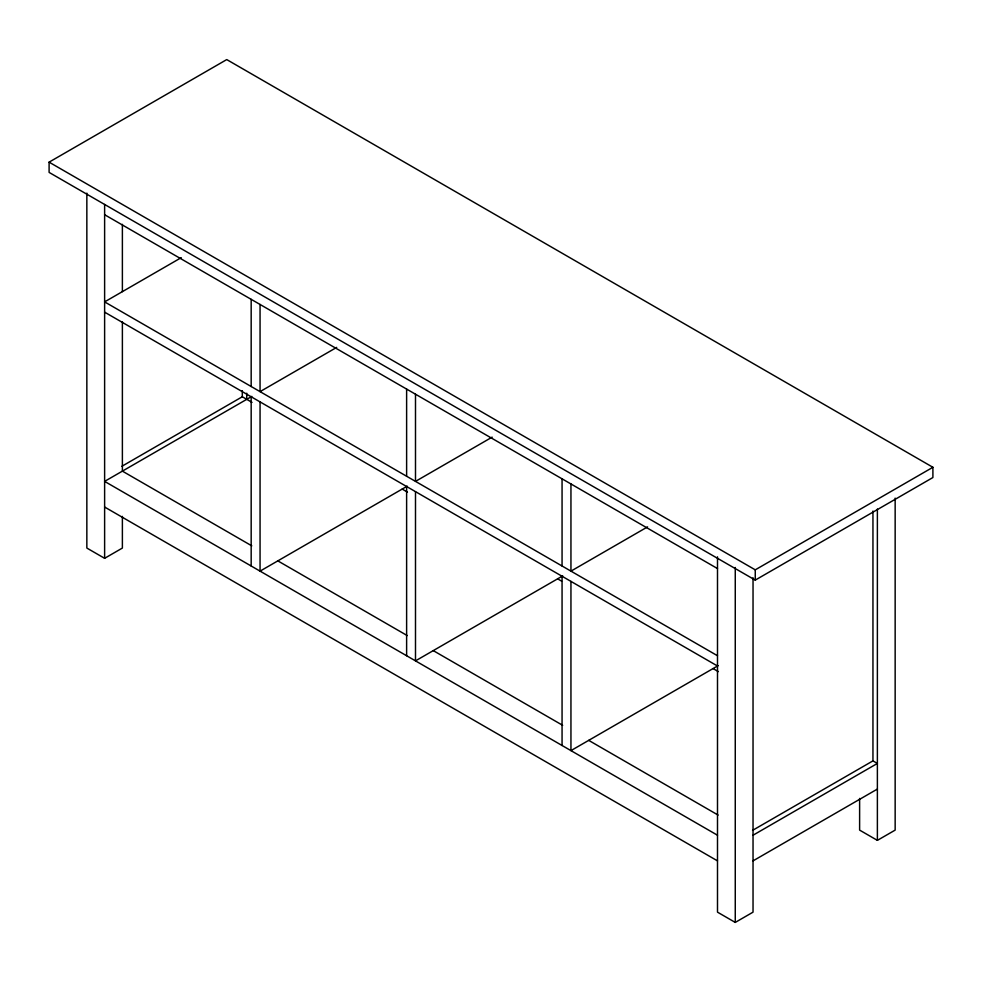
<?xml version="1.0" encoding="UTF-8"?>
<svg xmlns="http://www.w3.org/2000/svg" width="982" height="982" viewBox="0 0 982 982"><rect width="100%" height="100%" fill="white"/><g stroke="black" fill="none" stroke-linecap="round" stroke-linejoin="round"><path stroke-width="1.47" d="M49.1 162.153L226.744 59.583L932.9 467.285L932.9 477.534L755.256 580.104L49.1 172.402L49.1 162.153L755.256 569.842L932.9 467.285M181.253 257.652L104.62 301.891L717.498 655.743M121.903 466.278L242.296 396.765L252.018 402.387M251.809 396.409L104.62 481.389L717.498 835.228M336.691 347.395L260.058 391.634L260.058 304.457M86.846 193.123L86.846 548.054L104.62 558.316L122.382 548.054L122.382 516.385M407.248 486.151L260.058 571.131L260.058 401.896M492.142 437.137L415.496 481.389L415.496 394.199M562.698 575.894L415.496 660.874L415.496 491.638M647.58 526.88L570.947 571.131L570.947 483.942M718.137 665.636L570.947 750.616L570.947 581.381M752.556 830.379L872.949 760.878L877.38 763.444L753.034 835.228M753.034 860.87L877.38 789.074M717.498 556.843L717.498 912.155L735.26 922.417L753.034 912.155L753.034 577.76M859.618 798.427L859.618 830.109L877.38 840.359L895.154 830.109L895.154 498.12M104.62 214.714L717.498 568.566M104.62 312.153L717.498 666.005M402.178 489.073L407.456 492.129M557.616 578.828L561.581 581.111M713.055 668.57L718.345 671.614M251.773 545.832L122.382 471.127L122.382 321.715M277.82 560.869L407.223 635.575M433.258 650.612L562.661 725.317M588.709 740.367L718.1 815.072M104.62 507.031L717.498 860.87M877.38 509.032L877.38 840.359M872.949 511.057L872.949 760.878M755.256 569.842L755.256 580.104M735.26 567.486L735.26 922.417M562.06 478.823L562.06 566M562.06 576.25L562.06 745.485M406.622 389.068L406.622 476.258M406.622 486.507L406.622 655.743M251.171 299.326L251.171 386.515M251.171 396.765L251.171 566M246.74 393.205L246.74 399.33M242.296 390.64L242.296 396.765M122.382 224.338L122.382 291.642M104.62 204.465L104.62 558.316"/></g></svg>
